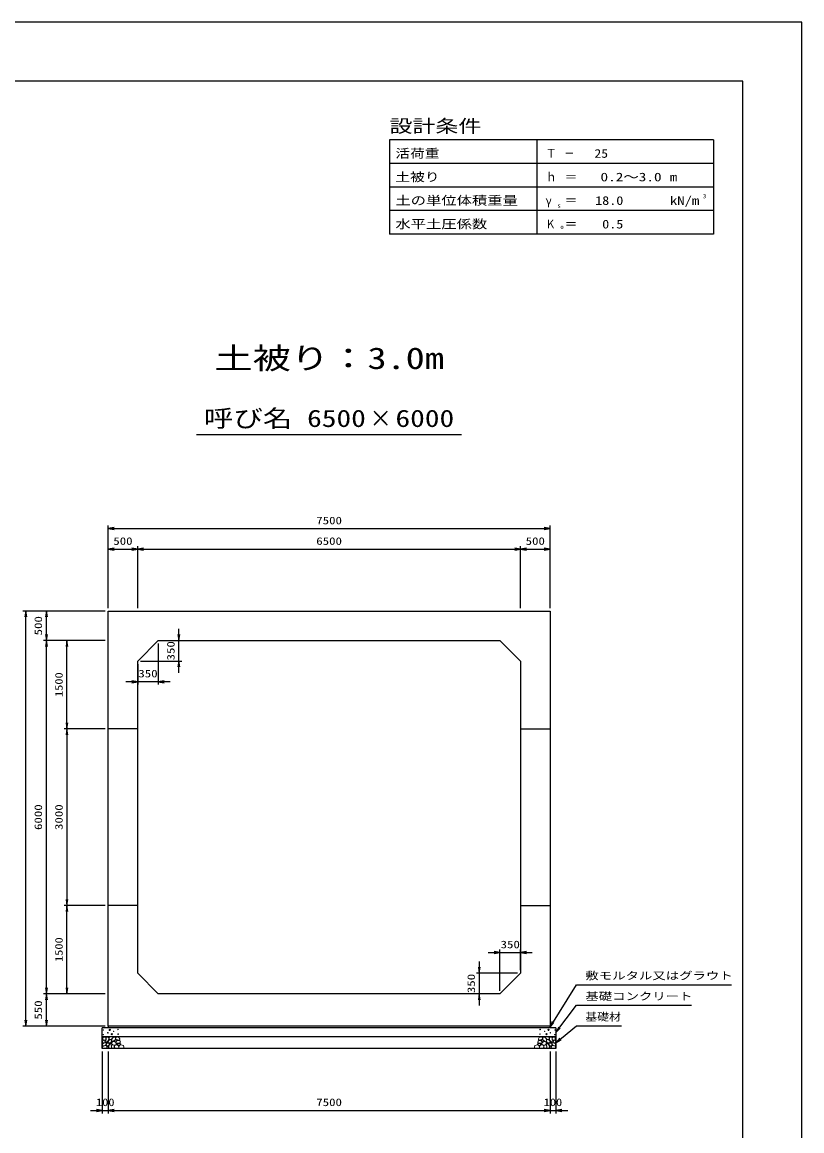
# Model space of a CAD drawing. Units: millimetres at full size. Extents: x 0 to 42050, y 0 to 29700.
# Drawn here: x 28814 to 42050, y 10873 to 29700 of the extents above; entities that cross this region are included whole.
import ezdxf
from ezdxf.enums import TextEntityAlignment as Align

# ---------------------------------------------------------------- set-up
doc = ezdxf.new("R2010")
doc.units = ezdxf.units.MM
for name, color, linetype, lineweight in [('D-DCR-HCHn', 4, 'Continuous', 9), ('D-STR-DIM', 7, 'Continuous', 25), ('D-STR-STRn', 1, 'Continuous', 25), ('D-STR-TXT', 7, 'Continuous', 25), ('D-TTL', 2, 'Continuous', 25), ('D-TTL-FRAM', 2, 'Continuous', 25), ('D-TTL-LINE', 7, 'Continuous', 25), ('D-TTL-TXT', 7, 'Continuous', 25)]:
    doc.layers.add(name, color=color, linetype=linetype, lineweight=lineweight)
doc.styles.add('ＭＳ ゴシック', font='')
doc.styles.get('ＭＳ ゴシック').set_extended_font_data('MS Gothic')

# ---------------------------------------------------------------- blocks, each defined once
blk = doc.blocks.new('open_arrow')
at = {"color": 0, "linetype": 'Continuous', "lineweight": -2}
blk.add_lwpolyline([(7.5, 1.25), (0, 0), (7.5, -1.25)], dxfattribs=at)

msp = doc.modelspace()

# ---------------------------------------------------------------- linework, layer by layer
at = {"layer": 'D-DCR-HCHn'}
for points in [[(30226.198, 12461.594), (30205.395, 12466.217), (30186.904, 12456.971), (30184.592, 12436.168), (30189.215, 12419.988), (30212.33, 12413.053), (30228.51, 12413.053), (30235.444, 12424.611), (30235.444, 12450.037)], [(30244.69, 12463.906), (30237.756, 12443.102), (30240.067, 12419.988), (30223.887, 12394.562), (30244.69, 12383.005), (30267.805, 12394.562), (30281.673, 12413.053), (30286.296, 12443.102), (30281.673, 12459.283), (30267.805, 12466.217)], [(30348.447, 12386.214), (30335.689, 12390.569), (30334.425, 12418.678), (30347.512, 12447.359), (30364.448, 12463.536), (30396.403, 12457.032), (30399.133, 12421.913), (30388.816, 12409.876), (30360.739, 12394.301)], [(30407.012, 12429.601), (30400.964, 12435.086), (30399.897, 12440.792), (30403.414, 12453.305), (30413.71, 12467.61), (30436.004, 12466.105), (30457.571, 12455.811), (30472.195, 12435.597), (30470.021, 12422.456), (30463.02, 12415.716), (30451.769, 12413.215), (30435.511, 12417.483), (30414.289, 12424.481)], [(37642.988, 12429.601), (37649.036, 12435.086), (37650.103, 12440.792), (37646.586, 12453.305), (37636.29, 12467.61), (37613.996, 12466.105), (37592.429, 12455.811), (37577.805, 12435.597), (37579.979, 12422.456), (37586.98, 12415.716), (37598.231, 12413.215), (37614.489, 12417.483), (37635.711, 12424.481)], [(37701.553, 12386.214), (37714.311, 12390.569), (37715.575, 12418.678), (37702.488, 12447.359), (37685.552, 12463.536), (37653.597, 12457.032), (37650.867, 12421.913), (37661.184, 12409.876), (37689.261, 12394.301)], [(37805.31, 12463.906), (37812.244, 12443.102), (37809.933, 12419.988), (37826.113, 12394.562), (37805.31, 12383.005), (37782.195, 12394.562), (37768.327, 12413.053), (37763.704, 12443.102), (37768.327, 12459.283), (37782.195, 12466.217)], [(37823.802, 12461.594), (37844.605, 12466.217), (37863.096, 12456.971), (37865.408, 12436.168), (37860.785, 12419.988), (37837.67, 12413.053), (37821.49, 12413.053), (37814.556, 12424.611), (37814.556, 12450.037)], [(30182.281, 12403.808), (30175.346, 12383.005), (30184.592, 12369.136), (30207.707, 12366.824), (30223.488, 12373.599), (30216.952, 12389.939), (30221.575, 12399.185), (30212.33, 12408.431), (30198.461, 12413.053)], [(30226.155, 12327.009), (30243.277, 12352.692), (30241.137, 12359.112), (30217.594, 12365.533), (30196.192, 12363.393), (30181.21, 12350.551), (30179.07, 12335.57), (30181.21, 12320.588), (30198.332, 12316.308)], [(30234.716, 12273.503), (30249.698, 12279.924), (30253.978, 12301.326), (30245.417, 12316.308), (30230.435, 12320.588), (30211.173, 12318.448), (30189.771, 12309.887), (30179.07, 12297.045), (30179.07, 12282.064), (30185.49, 12273.503), (30211.173, 12275.643)], [(30249.313, 12383.005), (30237.756, 12373.759), (30242.379, 12366.824), (30258.559, 12366.824), (30265.493, 12369.136), (30270.116, 12378.382), (30263.182, 12385.316)], [(30286.082, 12327.009), (30296.783, 12352.692), (30288.222, 12363.393), (30262.539, 12363.393), (30251.838, 12359.112), (30241.137, 12344.131), (30241.137, 12331.289), (30251.838, 12314.167), (30264.679, 12312.027)], [(30281.801, 12279.924), (30281.801, 12305.606), (30271.1, 12312.027), (30260.399, 12305.606), (30258.259, 12290.625), (30260.399, 12277.783), (30275.381, 12273.503)], [(30283.985, 12408.431), (30272.427, 12380.693), (30281.673, 12369.136), (30309.411, 12369.136), (30320.968, 12373.759), (30332.525, 12389.939), (30332.525, 12403.808), (30320.968, 12422.299), (30307.099, 12424.611)], [(30322.466, 12275.643), (30328.886, 12294.905), (30326.746, 12316.308), (30341.728, 12339.85), (30322.466, 12350.551), (30301.063, 12339.85), (30288.222, 12322.728), (30283.941, 12294.905), (30288.222, 12279.924), (30301.063, 12273.503)], [(30318.185, 12350.551), (30328.886, 12359.112), (30324.606, 12365.533), (30309.624, 12365.533), (30303.204, 12363.393), (30298.923, 12354.832), (30305.344, 12348.411)], [(30339.588, 12277.783), (30358.85, 12273.503), (30375.972, 12282.064), (30378.112, 12301.326), (30375.968, 12324.878), (30352.429, 12332.327), (30337.447, 12328.603), (30331.027, 12312.027), (30331.027, 12288.484)], [(30388.203, 12329.532), (30352.829, 12336.129), (30337.782, 12348.266), (30333.03, 12367.263), (30347.713, 12381.629), (30376.323, 12389.69), (30397.97, 12376.761), (30411.961, 12359.347), (30408.002, 12341.67)], [(30379.798, 12395.711), (30381.454, 12389.566), (30387.011, 12385.193), (30399.19, 12383.302), (30410.305, 12389.802), (30420.592, 12399.138), (30429.858, 12407.333), (30429.635, 12413.462), (30423.736, 12418.875), (30409.203, 12420.356), (30396.47, 12414.383), (30387.011, 12405.165), (30382.281, 12400.556)], [(30387.352, 12323.637), (30402.306, 12332.556), (30428.44, 12332.292), (30449.93, 12313.525), (30453.643, 12284.899), (30439.853, 12274.245), (30403.098, 12271.871), (30386.731, 12281.633), (30382.172, 12304.06)], [(30468.372, 12361.832), (30473.688, 12366.874), (30480.476, 12375.68), (30482.145, 12383.275), (30478.144, 12397.685), (30464.088, 12408.67), (30443.907, 12407.89), (30416.698, 12393.001), (30407.086, 12380.757), (30410.152, 12366.784), (30419.778, 12360.04), (30428.599, 12359.145), (30442.363, 12359.524), (30455.808, 12361.002)], [(30424.971, 12335.265), (30429.183, 12338.446), (30432.686, 12343.505), (30432.81, 12350.431), (30428.414, 12356.067), (30420.769, 12357.977), (30414.356, 12356.179), (30412.704, 12350.442), (30411.896, 12344.835), (30412.881, 12337.456), (30418.975, 12334.127)], [(30452.597, 12320.331), (30442.895, 12325.079), (30435.89, 12333.822), (30435.719, 12345.084), (30439.942, 12355.627), (30455.189, 12357.625), (30470.054, 12358.018), (30484.481, 12352.512), (30486.849, 12343.273), (30474.54, 12332.195), (30459.555, 12323.15)], [(30484.972, 12272.493), (30469.837, 12274.274), (30459.866, 12279.787), (30455.835, 12292.722), (30455.945, 12304.963), (30465.172, 12321.678), (30483.242, 12332.822), (30510.731, 12328.403), (30532.453, 12320.334), (30537.643, 12296.125), (30533.03, 12278.257), (30511.884, 12272.877)], [(37565.028, 12272.493), (37580.163, 12274.274), (37590.134, 12279.787), (37594.165, 12292.722), (37594.055, 12304.963), (37584.828, 12321.678), (37566.758, 12332.822), (37539.269, 12328.403), (37517.547, 12320.334), (37512.357, 12296.125), (37516.97, 12278.257), (37538.116, 12272.877)], [(37597.403, 12320.331), (37607.105, 12325.079), (37614.11, 12333.822), (37614.281, 12345.084), (37610.058, 12355.627), (37594.811, 12357.625), (37579.946, 12358.018), (37565.519, 12352.512), (37563.151, 12343.273), (37575.46, 12332.195), (37590.445, 12323.15)], [(37581.628, 12361.832), (37576.312, 12366.874), (37569.524, 12375.68), (37567.855, 12383.275), (37571.856, 12397.685), (37585.912, 12408.67), (37606.093, 12407.89), (37633.302, 12393.001), (37642.914, 12380.757), (37639.848, 12366.784), (37630.222, 12360.04), (37621.401, 12359.145), (37607.637, 12359.524), (37594.192, 12361.002)], [(37662.648, 12323.637), (37647.694, 12332.556), (37621.56, 12332.292), (37600.07, 12313.525), (37596.357, 12284.899), (37610.147, 12274.245), (37646.902, 12271.871), (37663.269, 12281.633), (37667.828, 12304.06)], [(37625.029, 12335.265), (37620.817, 12338.446), (37617.314, 12343.505), (37617.19, 12350.431), (37621.586, 12356.067), (37629.231, 12357.977), (37635.644, 12356.179), (37637.296, 12350.442), (37638.104, 12344.835), (37637.119, 12337.456), (37631.025, 12334.127)], [(37670.202, 12395.711), (37668.546, 12389.566), (37662.989, 12385.193), (37650.81, 12383.302), (37639.695, 12389.802), (37629.408, 12399.138), (37620.142, 12407.333), (37620.365, 12413.462), (37626.264, 12418.875), (37640.797, 12420.356), (37653.53, 12414.383), (37662.989, 12405.165), (37667.719, 12400.556)], [(37661.797, 12329.532), (37697.171, 12336.129), (37712.218, 12348.266), (37716.97, 12367.263), (37702.287, 12381.629), (37673.677, 12389.69), (37652.03, 12376.761), (37638.039, 12359.347), (37641.998, 12341.67)], [(37710.412, 12277.783), (37691.15, 12273.503), (37674.028, 12282.064), (37671.888, 12301.326), (37674.032, 12324.878), (37697.571, 12332.327), (37712.553, 12328.603), (37718.973, 12312.027), (37718.973, 12288.484)], [(37727.534, 12275.643), (37721.114, 12294.905), (37723.254, 12316.308), (37708.272, 12339.85), (37727.534, 12350.551), (37748.937, 12339.85), (37761.778, 12322.728), (37766.059, 12294.905), (37761.778, 12279.924), (37748.937, 12273.503)], [(37766.015, 12408.431), (37777.573, 12380.693), (37768.327, 12369.136), (37740.589, 12369.136), (37729.032, 12373.759), (37717.475, 12389.939), (37717.475, 12403.808), (37729.032, 12422.299), (37742.901, 12424.611)], [(37731.815, 12350.551), (37721.114, 12359.112), (37725.394, 12365.533), (37740.376, 12365.533), (37746.796, 12363.393), (37751.077, 12354.832), (37744.656, 12348.411)], [(37763.918, 12327.009), (37753.217, 12352.692), (37761.778, 12363.393), (37787.461, 12363.393), (37798.162, 12359.112), (37808.863, 12344.131), (37808.863, 12331.289), (37798.162, 12314.167), (37785.321, 12312.027)], [(37768.199, 12279.924), (37768.199, 12305.606), (37778.9, 12312.027), (37789.601, 12305.606), (37791.741, 12290.625), (37789.601, 12277.783), (37774.619, 12273.503)], [(37800.687, 12383.005), (37812.244, 12373.759), (37807.621, 12366.824), (37791.441, 12366.824), (37784.507, 12369.136), (37779.884, 12378.382), (37786.818, 12385.316)], [(37815.284, 12273.503), (37800.302, 12279.924), (37796.022, 12301.326), (37804.583, 12316.308), (37819.565, 12320.588), (37838.827, 12318.448), (37860.229, 12309.887), (37870.93, 12297.045), (37870.93, 12282.064), (37864.51, 12273.503), (37838.827, 12275.643)], [(37823.845, 12327.009), (37806.723, 12352.692), (37808.863, 12359.112), (37832.406, 12365.533), (37853.808, 12363.393), (37868.79, 12350.551), (37870.93, 12335.57), (37868.79, 12320.588), (37851.668, 12316.308)], [(37867.719, 12403.808), (37874.654, 12383.005), (37865.408, 12369.136), (37842.293, 12366.824), (37826.512, 12373.599), (37833.048, 12389.939), (37828.425, 12399.185), (37837.67, 12408.431), (37851.539, 12413.053)]]:
    msp.add_lwpolyline(points, close=True, dxfattribs=at)
for points in [[(30318.432, 12468.547), (30301.093, 12466.446), (30289.258, 12458.701), (30289.626, 12439.819), (30295.514, 12426.087), (30310.025, 12426.185), (30330.107, 12429.153), (30339.799, 12443.689), (30349.082, 12453.492), (30351.884, 12464.345), (30339.099, 12468.547), (30318.082, 12468.547)], [(37731.568, 12468.547), (37748.907, 12466.446), (37760.742, 12458.701), (37760.374, 12439.819), (37754.486, 12426.087), (37739.975, 12426.185), (37719.893, 12429.153), (37710.201, 12443.689), (37700.918, 12453.492), (37698.116, 12464.345), (37710.901, 12468.547), (37731.918, 12468.547)]]:
    msp.add_lwpolyline(points, dxfattribs=at)
for centre, radius in [((30191.091, 12586.145), 4.5), ((30192.803, 12505.879), 4.5), ((30268.437, 12538.641), 4.5), ((30300.004, 12586.145), 11.25), ((30334.996, 12514.955), 11.25), ((30366.563, 12562.459), 4.5), ((30442.197, 12595.221), 4.5), ((30443.909, 12514.955), 4.5), ((37606.091, 12514.955), 4.5), ((37607.803, 12595.221), 4.5), ((37683.437, 12562.459), 4.5), ((37715.004, 12514.955), 11.25), ((37749.996, 12586.145), 11.25), ((37781.563, 12538.641), 4.5), ((37857.197, 12505.879), 4.5), ((37858.909, 12586.145), 4.5)]:
    msp.add_circle(centre, radius, dxfattribs=at)
at = {"layer": 'D-STR-DIM'}
for p, q in [((30275, 19750), (30275, 21150)), ((30275, 21100), (37775, 21100)), ((37775, 19750), (37775, 21150)), ((30275, 19750), (30275, 20800)), ((30275, 20750), (30775, 20750)), ((30775, 19750), (30775, 20800)), ((30775, 19750), (30775, 20800)), ((30775, 20750), (37275, 20750)), ((37275, 19750), (37275, 20800)), ((37275, 19750), (37275, 20800)), ((37275, 20750), (37775, 20750)), ((37775, 19750), (37775, 20800)), ((30225, 19700), (28825, 19700)), ((28875, 12650), (28875, 19700)), ((30225, 19700), (29175, 19700)), ((29225, 19200), (29225, 19700)), ((31475, 18650), (31475, 19400)), ((30225, 19200), (29175, 19200)), ((30225, 19200), (29175, 19200)), ((29225, 13200), (29225, 19200)), ((30225, 19200), (29525, 19200)), ((29575, 17700), (29575, 19200)), ((31125, 19150), (31125, 18450)), ((31175, 19200), (31525, 19200)), ((30825, 18850), (31525, 18850)), ((30775, 18800), (30775, 18450)), ((31325, 18500), (30575, 18500)), ((30225, 17700), (29525, 17700)), ((30225, 17700), (29525, 17700)), ((29575, 17700), (29575, 14700)), ((30225, 14700), (29525, 14700)), ((30225, 14700), (29525, 14700)), ((29575, 13200), (29575, 14700)), ((36925, 13250), (36925, 13950)), ((37275, 13600), (37275, 13950)), ((36575, 13750), (36575, 13000)), ((36725, 13900), (37475, 13900)), ((37225, 13550), (36525, 13550)), ((30225, 13200), (29175, 13200)), ((30225, 13200), (29175, 13200)), ((29225, 12650), (29225, 13200)), ((30225, 13200), (29525, 13200)), ((36875, 13200), (36525, 13200)), ((30225, 12650), (28825, 12650)), ((30225, 12650), (29175, 12650)), ((30175, 12220), (30175, 11170)), ((30275, 12220), (30275, 11170)), ((30275, 12220), (30275, 11170)), ((37775, 12220), (37775, 11170)), ((37775, 12220), (37775, 11170)), ((37875, 12220), (37875, 11170)), ((29975, 11220), (30475, 11220)), ((30275, 11220), (37775, 11220)), ((37575, 11220), (38075, 11220))]:
    msp.add_line(p, q, dxfattribs=at)
at = {"layer": 'D-STR-STRn'}
for p, q in [((30275, 19700), (37775, 19700)), ((30275, 12650), (30275, 19700)), ((37775, 19700), (37775, 12650)), ((31125, 19200), (30775, 18850)), ((31125, 19200), (36925, 19200)), ((37275, 18850), (36925, 19200)), ((30775, 13550), (30775, 18850)), ((37275, 18850), (37275, 13550)), ((30775, 17700), (30275, 17700)), ((37275, 17700), (37775, 17700)), ((30775, 14700), (30275, 14700)), ((37275, 14700), (37775, 14700)), ((30775, 13550), (31125, 13200)), ((36925, 13200), (37275, 13550)), ((36925, 13200), (31125, 13200)), ((37875, 12620), (30175, 12620)), ((30175, 12270), (30175, 12620)), ((37775, 12650), (30275, 12650)), ((30275, 12650), (30275, 12620)), ((37775, 12650), (37775, 12620)), ((37875, 12620), (37875, 12270)), ((37875, 12470), (30175, 12470)), ((37875, 12270), (30175, 12270))]:
    msp.add_line(p, q, dxfattribs=at)
at = {"layer": 'D-STR-TXT'}
for points in [[(37775, 12635), (38225, 13355), (38325, 13355), (40858.756, 13355)], [(37875, 12545), (38225, 13005), (38325, 13005), (40176.523, 13005)], [(37875, 12370), (38225, 12655), (38325, 12655), (38989.721, 12655)]]:
    msp.add_lwpolyline(points, dxfattribs=at)
at = {"layer": 'D-TTL'}
for points in [[(0, 0), (42050, 0), (42050, 29700), (0, 29700)], [(1000, 1000), (41050, 1000), (41050, 28700), (1000, 28700)]]:
    msp.add_lwpolyline(points, close=True, dxfattribs=at)
at = {"layer": 'D-TTL-FRAM'}
for p, q in [((40550, 27700), (35050, 27700)), ((35050, 27700), (35050, 26100)), ((40550, 27700), (40550, 26100)), ((40550, 26100), (35050, 26100))]:
    msp.add_line(p, q, dxfattribs=at)
at = {"layer": 'D-TTL-LINE'}
for p, q in [((37550, 27700), (37550, 26100)), ((40550, 27300), (35050, 27300)), ((40550, 26900), (35050, 26900)), ((40550, 26500), (35050, 26500))]:
    msp.add_line(p, q, dxfattribs=at)
at = {"layer": 'D-TTL-TXT'}
msp.add_line((31775, 22700), (36275, 22700), dxfattribs=at)

# ---------------------------------------------------------------- block references
at = {"layer": 'D-STR-DIM', "xscale": 13.3, "yscale": 13.3}
for p in [(30275, 21100), (30275, 20750), (30775, 20750), (37275, 20750), (31125, 18500), (37275, 13900), (30275, 11220), (30275, 11220), (37875, 11220)]:
    msp.add_blockref('open_arrow', p, dxfattribs=at)
for p, rotation in [((37775, 21100), 180), ((30775, 20750), 180), ((37275, 20750), 180), ((37775, 20750), 180), ((28875, 19700), 270), ((29225, 19700), 270), ((29225, 19200), 90), ((31475, 19200), 90), ((29225, 19200), 270), ((29575, 19200), 270), ((31475, 18850), 270), ((30775, 18500), 180), ((29575, 17700), 90), ((29575, 17700), 270), ((29575, 14700), 90), ((29575, 14700), 270), ((36925, 13900), 180), ((36575, 13550), 90), ((29225, 13200), 90), ((29225, 13200), 270), ((29575, 13200), 90), ((36575, 13200), 270), ((28875, 12650), 90), ((29225, 12650), 90), ((30175, 11220), 180), ((37775, 11220), 180), ((37775, 11220), 180)]:
    msp.add_blockref('open_arrow', p, dxfattribs=dict(at, rotation=rotation))
at = {"layer": 'D-STR-TXT', "xscale": 13.3, "yscale": 13.3}
for p, rotation in [((37775, 12635), 58), ((37875, 12545), 52.7), ((37875, 12370), 39.2)]:
    msp.add_blockref('open_arrow', p, dxfattribs=dict(at, rotation=rotation))

# ---------------------------------------------------------------- texts
at = {"layer": 'D-STR-DIM', "style": 'ＭＳ ゴシック'}
for s, width, p in [('7500', 1.25, (34025, 21237.5)), ('500', 1.25, (30525, 20887.5)), ('6500', 1.25, (34025, 20887.5)), ('500', 1.25, (37525, 20887.5)), ('350', 1.25, (30950, 18637.5)), ('350', 1.25, (37100, 14037.5)), ('100', 1.2, (30225, 11357.5)), ('7500', 1.25, (34025, 11357.5)), ('100', 1.2, (37825, 11357.5))]:
    msp.add_text(s, height=128.3, dxfattribs=dict(at, width=width)).set_placement(p, align=Align.MIDDLE_CENTER)
for s, width, p in [('500', 1.25, (29087.5, 19450)), ('350', 1.25, (31337.5, 19025)), ('1500', 1.2, (29437.5, 18450)), ('6000', 1.25, (29087.5, 16200)), ('3000', 1.25, (29437.5, 16200)), ('1500', 1.2, (29437.5, 13950)), ('350', 1.25, (36437.5, 13375)), ('550', 1.25, (29087.5, 12925))]:
    msp.add_text(s, height=128.3, rotation=90, dxfattribs=dict(at, width=width)).set_placement(p, align=Align.MIDDLE_CENTER)
at = {"layer": 'D-STR-TXT', "style": 'ＭＳ ゴシック'}
for s, width, p in [('敷モルタル又はグラウト', 1.3, (38375, 13405)), ('基礎コンクリート', 1.3, (38375, 13055)), ('基礎材', 1.15, (38375, 12705))]:
    msp.add_text(s, height=128.3, dxfattribs=dict(at, width=width)).set_placement(p, align=Align.BOTTOM_LEFT)
at = {"layer": 'D-TTL-TXT', "style": 'ＭＳ ゴシック'}
for s, height, width, p in [('設計条件', 219.9, 1.3, (35050, 27760)), ('活荷重', 146.6, 1.25, (35150, 27353.333)), ('Ｔ', 146.6, 0.95, (37700, 27353.333)), ('－', 146.6, 0.85, (38020, 27353.333)), ('土被り', 146.6, 1.25, (35150, 26953.333)), ('ｈ', 146.6, 0.95, (37700, 26953.333)), ('＝', 146.6, 1.1, (38020, 26953.333)), ('m', 146.6, 1.25, (39810, 26953.333)), ('土の単位体積重量', 146.6, 1.3, (35150, 26553.333)), ('kN/m', 146.6, 1.25, (39810, 26553.333)), ('3', 73.31, 1.15, (40370, 26686.667)), ('γ', 146.6, 0.95, (37700, 26553.333)), ('s', 73.31, 1.15, (37900, 26526.667)), ('＝', 146.6, 1.1, (38020, 26553.333)), ('水平土圧係数', 146.6, 1.3, (35150, 26153.333)), ('Ｋ', 146.6, 0.85, (37700, 26153.333)), ('o', 73.31, 1.2, (37950, 26166.667)), ('＝', 146.6, 1.1, (38020, 26153.333))]:
    msp.add_text(s, height=height, dxfattribs=dict(at, width=width)).set_placement(p, align=Align.BOTTOM_LEFT)
for s, width, p in [('25', 1.15, (38760.102, 27353.333)), ('0.2～3.0', 1.3, (39669.746, 26953.333)), ('18.0', 1.2, (39020, 26553.333)), ('0.5', 1.2, (39020, 26153.333))]:
    msp.add_text(s, height=146.6, dxfattribs=dict(at, width=width)).set_placement(p, align=Align.BOTTOM_RIGHT)
for s, height, width, p in [('土被り：3.0m', 366.6, 1.3, (34025, 23700)), ('呼び名', 293.3, 1.25, (32650, 22737.5)), ('6500', 293.3, 1.25, (34150, 22737.5)), ('×', 293.3, 0.95, (34900, 22737.5)), ('6000', 293.3, 1.25, (35650, 22737.5))]:
    msp.add_text(s, height=height, dxfattribs=dict(at, width=width)).set_placement(p, align=Align.BOTTOM_CENTER)

doc.saveas('drawing.dxf')
